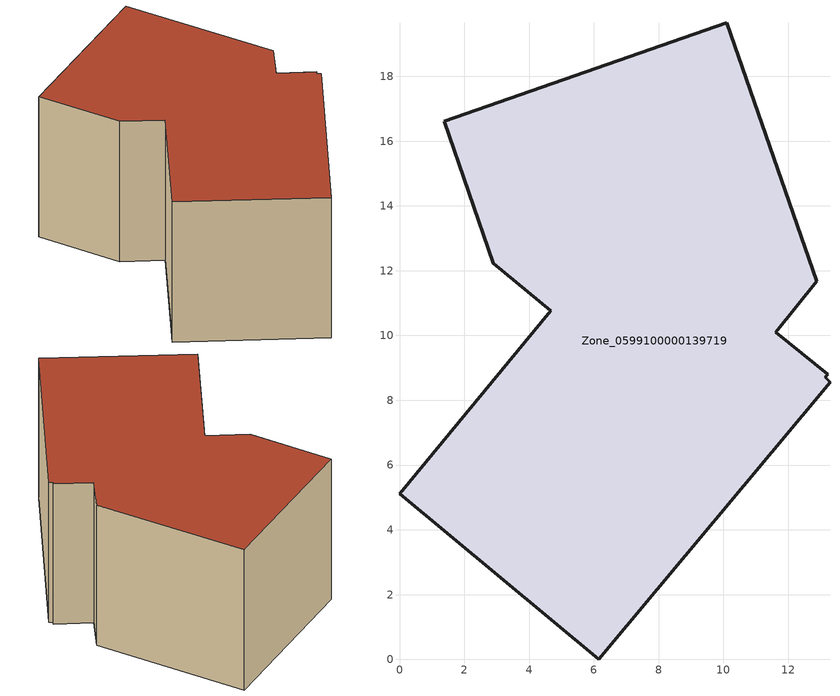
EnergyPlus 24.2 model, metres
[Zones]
Zone_0599100000139719
 floor ground (C_G): 12.88,11.67 11.62,10.1 13.22,8.81 13.14,8.71 13.29,8.55 6.16,0 0,5.12 4.67,10.76 2.9,12.23 1.38,16.62 10.1,19.66 z0
 wall outside (C_F): 4.67,10.76 0,5.12 6.16,0 13.29,8.55 13.14,8.71 13.22,8.81 11.62,10.1 12.88,11.67 10.1,19.66 1.38,16.62 2.9,12.23 4.67,10.76 z0:8.54
 roof outside (C_R): 13.14,8.71 13.22,8.81 11.62,10.1 12.88,11.67 10.1,19.66 1.38,16.62 2.9,12.23 4.67,10.76 0,5.12 6.16,0 13.29,8.55 z8.54
[BUILDING]
Pand.0599100000139719: North Axis=0; Terrain=City; Loads Convergence Tolerance Value=0.04; Temperature Convergence Tolerance Value=0.4; Solar Distribution=FullExterior; Maximum Number of Warmup Days=25; Minimum Number of Warmup Days=1
[Site:Location]
Rotterdam.The.Hague.AP_ZH_NLD Design_Conditions: Latitude=51.96; Longitude=4.45; Time Zone=1; Elevation=-4.5
[SITE:GROUNDTEMPERATURE:BUILDINGSURFACE]
18, 18, 18, 18, 18, 18, 18, 18, 18, 18, 18, 18
[MATERIAL] Thermal Absorptance=0.9; Solar Absorptance=0.7; Visible Absorptance=0.7
Name | Roughness | Thickness | Conductivity | Density | Specific Heat
G.D.1965 | MediumSmooth | 0.15 | 1 | 540 | 1210
F.D.1965 | Rough | 0.3 | 0.857143 | 1920 | 840
R.D.1965 | MediumRough | 0.2 | 0.08 | 1500 | 1000
[CONSTRUCTION]
C_G: G.D.1965
C_F: F.D.1965
C_R: R.D.1965
[ZONE]
Zone_0599100000139719: Type=1; Multiplier=1; Ceiling Height=Autocalculate; Volume=Autocalculate; Floor Area=autocalculate; Part of Total Floor Area=Yes
[ZONEINFILTRATION:DESIGNFLOWRATE]
Infil_Zone_0599100000139719: Zone or ZoneList or Space or SpaceList=Zone_0599100000139719; Schedule=AlwaysOn; Design Flow Rate Calculation Method=Flow/Area; Flow Rate per Floor Area=0.0042; Constant Term Coefficient=1; Temperature Term Coefficient=0; Velocity Term Coefficient=0; Velocity Squared Term Coefficient=0
[HVACTEMPLATE:ZONE:IDEALLOADSAIRSYSTEM]
Zone_0599100000139719: Maximum Heating Supply Air Temperature=50; Minimum Cooling Supply Air Temperature=13; Maximum Heating Supply Air Humidity Ratio=0.0156; Minimum Cooling Supply Air Humidity Ratio=0.0077; Heating Limit=NoLimit; Cooling Limit=NoLimit; Dehumidification Control Type=ConstantSensibleHeatRatio; Cooling Sensible Heat Ratio=0.7; Dehumidification Setpoint=60; Humidification Control Type=None; Humidification Setpoint=30; Outdoor Air Method=None; Outdoor Air Flow Rate per Person=0.00944; Outdoor Air Flow Rate per Zone Floor Area=0; Outdoor Air Flow Rate per Zone=0; Demand Controlled Ventilation Type=None; Outdoor Air Economizer Type=NoEconomizer; Heat Recovery Type=None; Sensible Heat Recovery Effectiveness=0.7; Latent Heat Recovery Effectiveness=0.65
[ZONECONTROL:THERMOSTAT]
ThermostatControl_Zone_0599100000139719: Zone or ZoneList=Zone_0599100000139719; Control Type Schedule=DualSetpointControlType; Control 1=Thermostat_Zone_0599100000139719; Temperature Difference Between Cutout And Setpoint=0
[THERMOSTATSETPOINT:DUALSETPOINT]
Thermostat_Zone_0599100000139719: Heating Setpoint Temperature Schedule=HeatingSetpoint_Zone_0599100000139719; Cooling Setpoint Temperature Schedule=CoolingSetpoint_Zone_0599100000139719
[SCHEDULE:COMPACT]
HeatingSetpoint_Zone_0599100000139719: Through: 12/31, For: AllDays, Until: 24:00, 21
CoolingSetpoint_Zone_0599100000139719: Through: 12/31, For: AllDays, Until: 24:00, 24
DualSetpointControlType: Through: 12/31, For: AllDays, Until: 24:00, 4
AlwaysOn: Through: 12/31, For: AllDays, Until: 24:00, 1
